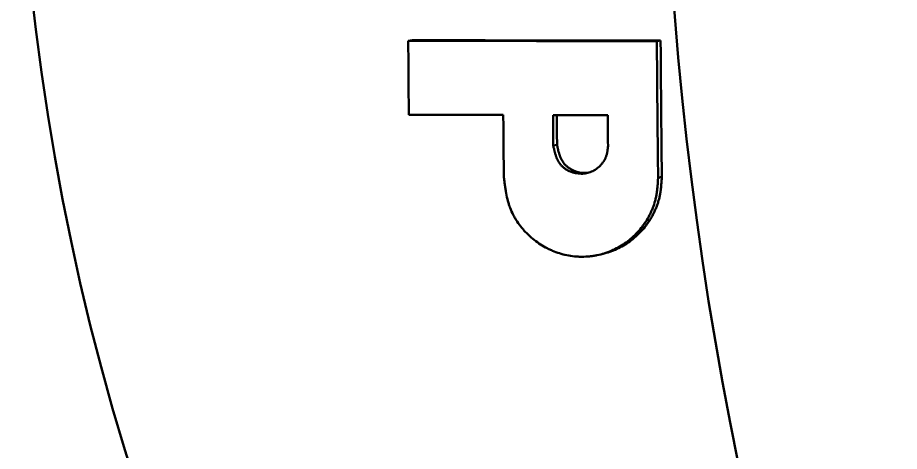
# Model space of a CAD drawing. Header units: millimetres. Extents: x 1510 to 10524, y 7125 to 13164.
# Drawn here: x 7783.96 to 7789.15, y 12887.51 to 12890.06 of the extents above; entities that cross this region are included whole.
import ezdxf

# ---------------------------------------------------------------- set-up
doc = ezdxf.new("R2010")
doc.units = ezdxf.units.MM
doc.header["$LTSCALE"] = 4
doc.layers.add('Visible (ISO)', color=7, linetype='Continuous', lineweight=50)

msp = doc.modelspace()

# ---------------------------------------------------------------- linework, layer by layer
at = {"layer": 'Visible (ISO)'}
for p, q in [((7786.2838, 12889.9299), (7786.2615, 12889.9266)), ((7787.7463, 12889.9279), (7787.7241, 12889.9242)), ((7787.1369, 12889.3143), (7787.1149, 12889.3096)), ((7787.7534, 12889.1258), (7787.7315, 12889.1204)), ((7787.424, 12888.6783), (7787.4023, 12888.6722))]:
    msp.add_line(p, q, dxfattribs=at)
for centre, radius, start, end in [((7798.4634, 12891.7517), 14.5, 147.76905, 212.23095), ((7809.1134, 12891.7517), 21.35, 159.22944, 200.77056)]:
    msp.add_arc(centre, radius, start, end, dxfattribs=at)
for centre, major_axis, ratio, start_param, end_param in [((7799.2999, 12891.848), (0.0653, 53.6427), 0.227351, 1.61505, 1.618411), ((7798.9059, 12891.8486), (0.0669, 53.5479), 0.219974, 1.615139, 1.618417), ((7799.2965, 12891.8537), (-0.062, -52.3069), 0.226946, 4.757879, 4.761327)]:
    msp.add_ellipse(centre, major_axis=major_axis, ratio=ratio, start_param=start_param, end_param=end_param, dxfattribs=at)
for points, knots in [([(7786.2647, 12889.4911), (7786.2641, 12889.5637), (7786.2635, 12889.6363), (7786.2625, 12889.7814), (7786.262, 12889.854), (7786.2615, 12889.9266)], [-0.4357829, -0.4357829, -0.4357829, -0.4357829, -0.2178914, -0.2178914, 0, 0, 0, 0]), ([(7787.7241, 12889.9242), (7787.7251, 12889.7903), (7787.7262, 12889.6566), (7787.7287, 12889.3886), (7787.7301, 12889.2545), (7787.7315, 12889.1204)], [-0.8046423, -0.8046423, -0.8046423, -0.8046423, -0.4028699, -0.4028699, 0, 0, 0, 0]), ([(7787.7463, 12889.9279), (7787.7472, 12889.7945), (7787.7483, 12889.661), (7787.7507, 12889.3934), (7787.752, 12889.2594), (7787.7534, 12889.1258)], [-0.8021992, -0.8021992, -0.8021992, -0.8021992, -0.4015141, -0.4015141, 0, 0, 0, 0]), ([(7786.8241, 12889.1219), (7786.8234, 12889.1833), (7786.8228, 12889.2447), (7786.8217, 12889.3674), (7786.8211, 12889.4288), (7786.8206, 12889.4902)], [-0.3686791, -0.3686791, -0.3686791, -0.3686791, -0.1843396, -0.1843396, 0, 0, 0, 0]), ([(7787.4368, 12889.309), (7787.4362, 12889.302), (7787.4356, 12889.2958), (7787.435, 12889.2906), (7787.4347, 12889.2879), (7787.4344, 12889.2855), (7787.4342, 12889.2833), (7787.434, 12889.2822), (7787.4339, 12889.2811), (7787.4337, 12889.2801), (7787.4337, 12889.2796), (7787.4336, 12889.2791), (7787.4335, 12889.2787), (7787.4335, 12889.2782), (7787.4334, 12889.278), (7787.4333, 12889.2773), (7787.4333, 12889.2771), (7787.4332, 12889.2766), (7787.4331, 12889.2762), (7787.4331, 12889.2759), (7787.433, 12889.2755), (7787.433, 12889.2752), (7787.4328, 12889.2744), (7787.4327, 12889.2737), (7787.4326, 12889.2731), (7787.4323, 12889.2714), (7787.4321, 12889.2701), (7787.4318, 12889.2689), (7787.4313, 12889.266), (7787.4308, 12889.264), (7787.4301, 12889.2611), (7787.4295, 12889.2585), (7787.4288, 12889.256), (7787.428, 12889.2536), (7787.4273, 12889.2512), (7787.4266, 12889.2491), (7787.4257, 12889.2467), (7787.4253, 12889.2455), (7787.4248, 12889.2442), (7787.4243, 12889.243), (7787.4238, 12889.2417), (7787.4233, 12889.2405), (7787.4228, 12889.2394), (7787.4218, 12889.2369), (7787.4207, 12889.2346), (7787.4195, 12889.2322), (7787.4171, 12889.2274), (7787.4144, 12889.2227), (7787.4116, 12889.2182), (7787.4101, 12889.2159), (7787.4087, 12889.2138), (7787.4071, 12889.2116), (7787.4056, 12889.2094), (7787.404, 12889.2073), (7787.4023, 12889.2052), (7787.399, 12889.201), (7787.3954, 12889.1969), (7787.3917, 12889.193), (7787.3765, 12889.1773), (7787.359, 12889.1652), (7787.3395, 12889.1569), (7787.3297, 12889.1527), (7787.3198, 12889.1496), (7787.3095, 12889.1474), (7787.2993, 12889.1453), (7787.2888, 12889.1443), (7787.2781, 12889.1442), (7787.2567, 12889.1441), (7787.2357, 12889.1484), (7787.2155, 12889.1568), (7787.2054, 12889.161), (7787.1961, 12889.166), (7787.187, 12889.1721), (7787.1825, 12889.1751), (7787.1782, 12889.1784), (7787.1742, 12889.1818), (7787.1701, 12889.1852), (7787.1663, 12889.1888), (7787.1627, 12889.1926), (7787.1592, 12889.1963), (7787.1559, 12889.2003), (7787.1528, 12889.2045), (7787.1513, 12889.2066), (7787.1498, 12889.2087), (7787.1483, 12889.2109), (7787.1476, 12889.212), (7787.1469, 12889.2131), (7787.1463, 12889.2142), (7787.1456, 12889.2153), (7787.1448, 12889.2166), (7787.1442, 12889.2176), (7787.1439, 12889.2182), (7787.1436, 12889.2187), (7787.1433, 12889.2192), (7787.1431, 12889.2197), (7787.1428, 12889.2203), (7787.1425, 12889.2208), (7787.1419, 12889.2219), (7787.1413, 12889.223), (7787.1407, 12889.2241), (7787.1396, 12889.2264), (7787.1385, 12889.2288), (7787.1374, 12889.2311), (7787.1363, 12889.2335), (7787.1353, 12889.2359), (7787.1343, 12889.2385), (7787.1338, 12889.2397), (7787.1333, 12889.241), (7787.1328, 12889.2423), (7787.1325, 12889.243), (7787.1323, 12889.2436), (7787.132, 12889.2443), (7787.1318, 12889.2449), (7787.1315, 12889.2457), (7787.1313, 12889.2463), (7787.1311, 12889.2469), (7787.1309, 12889.2474), (7787.1307, 12889.2479), (7787.1305, 12889.2485), (7787.1303, 12889.2491), (7787.1301, 12889.2497), (7787.1298, 12889.2508), (7787.1294, 12889.252), (7787.129, 12889.2532), (7787.1282, 12889.2556), (7787.1274, 12889.2582), (7787.1267, 12889.2607), (7787.1259, 12889.2633), (7787.1251, 12889.2659), (7787.1244, 12889.2687), (7787.124, 12889.2701), (7787.1236, 12889.2715), (7787.1233, 12889.2729), (7787.1231, 12889.2737), (7787.1229, 12889.2744), (7787.1227, 12889.2751), (7787.1226, 12889.2755), (7787.1225, 12889.2758), (7787.1224, 12889.2762), (7787.1224, 12889.2766), (7787.1222, 12889.2771), (7787.1222, 12889.2773), (7787.122, 12889.278), (7787.122, 12889.2781), (7787.1218, 12889.2786), (7787.1217, 12889.279), (7787.1216, 12889.2795), (7787.1215, 12889.28), (7787.1213, 12889.2809), (7787.121, 12889.2819), (7787.1208, 12889.2831), (7787.1203, 12889.2851), (7787.1197, 12889.2876), (7787.1191, 12889.2904), (7787.1179, 12889.2959), (7787.1163, 12889.3029), (7787.1149, 12889.3096)], [0, 0, 0, 0, 0.03125, 0.03125, 0.03125, 0.046875, 0.046875, 0.046875, 0.054688, 0.054688, 0.054688, 0.058594, 0.058594, 0.058594, 0.0625, 0.0625, 0.0625, 0.063754, 0.063754, 0.063754, 0.065088, 0.065088, 0.065088, 0.06804, 0.06804, 0.06804, 0.075431, 0.075431, 0.075431, 0.093744, 0.093744, 0.093744, 0.109375, 0.109375, 0.109375, 0.125, 0.125, 0.125, 0.132427, 0.132427, 0.132427, 0.140268, 0.140268, 0.140268, 0.156249, 0.156249, 0.156249, 0.1875, 0.1875, 0.1875, 0.203333, 0.203333, 0.203333, 0.218945, 0.218945, 0.218945, 0.25, 0.25, 0.25, 0.375, 0.375, 0.375, 0.437602, 0.437602, 0.437602, 0.5, 0.5, 0.5, 0.625, 0.625, 0.625, 0.6875, 0.6875, 0.6875, 0.718522, 0.718522, 0.718522, 0.75, 0.75, 0.75, 0.78125, 0.78125, 0.78125, 0.796875, 0.796875, 0.796875, 0.804687, 0.804687, 0.804687, 0.8125, 0.8125, 0.8125, 0.816686, 0.816686, 0.816686, 0.82071, 0.82071, 0.82071, 0.828468, 0.828468, 0.828468, 0.84375, 0.84375, 0.84375, 0.859375, 0.859375, 0.859375, 0.867187, 0.867187, 0.867187, 0.871094, 0.871094, 0.871094, 0.875, 0.875, 0.875, 0.879473, 0.879473, 0.879473, 0.883593, 0.883593, 0.883593, 0.891274, 0.891274, 0.891274, 0.90625, 0.90625, 0.90625, 0.921875, 0.921875, 0.921875, 0.929687, 0.929687, 0.929687, 0.933594, 0.933594, 0.933594, 0.935547, 0.935547, 0.935547, 0.9375, 0.9375, 0.9375, 0.94353, 0.94353, 0.94353, 0.948542, 0.948542, 0.948542, 0.957111, 0.957111, 0.957111, 0.97177, 0.97177, 0.97177, 1, 1, 1, 1]), ([(7787.3243, 12889.1513), (7787.3163, 12889.15), (7787.3083, 12889.1494), (7787.3, 12889.1493), (7787.2786, 12889.1492), (7787.2578, 12889.1534), (7787.2374, 12889.1619), (7787.2273, 12889.1661), (7787.2178, 12889.1711), (7787.209, 12889.1771), (7787.2045, 12889.1801), (7787.2001, 12889.1834), (7787.1961, 12889.1868), (7787.192, 12889.1902), (7787.1882, 12889.1938), (7787.1847, 12889.1976), (7787.1775, 12889.2051), (7787.1714, 12889.2134), (7787.1662, 12889.2225), (7787.1659, 12889.2231), (7787.1656, 12889.2236), (7787.1653, 12889.2241), (7787.165, 12889.2247), (7787.1647, 12889.2252), (7787.1644, 12889.2257), (7787.1638, 12889.2268), (7787.1633, 12889.2279), (7787.1627, 12889.229), (7787.1616, 12889.2313), (7787.1605, 12889.2336), (7787.1594, 12889.236), (7787.1572, 12889.2407), (7787.1552, 12889.2458), (7787.1533, 12889.2511), (7787.1531, 12889.2518), (7787.1529, 12889.2522), (7787.1527, 12889.2528), (7787.1525, 12889.2534), (7787.1523, 12889.2539), (7787.1521, 12889.2545), (7787.1517, 12889.2557), (7787.1513, 12889.2568), (7787.1509, 12889.258), (7787.1502, 12889.2604), (7787.1494, 12889.2629), (7787.1486, 12889.2655), (7787.1471, 12889.2707), (7787.1456, 12889.2762), (7787.1441, 12889.2821), (7787.144, 12889.2828), (7787.1439, 12889.283), (7787.1438, 12889.2834), (7787.1437, 12889.2839), (7787.1436, 12889.2843), (7787.1435, 12889.2848), (7787.1433, 12889.2858), (7787.143, 12889.2868), (7787.1427, 12889.2879), (7787.1422, 12889.2901), (7787.1417, 12889.2925), (7787.1411, 12889.2952), (7787.1399, 12889.3006), (7787.1385, 12889.3069), (7787.1369, 12889.3143)], [0.4519443, 0.4519443, 0.4519443, 0.4519443, 0.5, 0.5, 0.5, 0.625, 0.625, 0.625, 0.6875, 0.6875, 0.6875, 0.71875, 0.71875, 0.71875, 0.75, 0.75, 0.75, 0.8125, 0.8125, 0.8125, 0.8164062, 0.8164062, 0.8164062, 0.8203125, 0.8203125, 0.8203125, 0.828125, 0.828125, 0.828125, 0.84375, 0.84375, 0.84375, 0.875, 0.875, 0.875, 0.8789062, 0.8789062, 0.8789062, 0.8828125, 0.8828125, 0.8828125, 0.890625, 0.890625, 0.890625, 0.90625, 0.90625, 0.90625, 0.9375, 0.9375, 0.9375, 0.9414062, 0.9414062, 0.9414062, 0.9453125, 0.9453125, 0.9453125, 0.953125, 0.953125, 0.953125, 0.96875, 0.96875, 0.96875, 1, 1, 1, 1]), ([(7787.7315, 12889.1204), (7787.7304, 12889.101), (7787.7295, 12889.0858), (7787.7286, 12889.0751), (7787.7286, 12889.0747), (7787.7285, 12889.074), (7787.7285, 12889.0735), (7787.7284, 12889.073), (7787.7284, 12889.0725), (7787.7283, 12889.072), (7787.7282, 12889.0709), (7787.7282, 12889.0699), (7787.7281, 12889.0689), (7787.7279, 12889.0669), (7787.7277, 12889.0649), (7787.7275, 12889.0629), (7787.7271, 12889.0589), (7787.7267, 12889.0551), (7787.7263, 12889.0513), (7787.7255, 12889.0438), (7787.7245, 12889.0368), (7787.7235, 12889.0301), (7787.7234, 12889.0293), (7787.7232, 12889.0283), (7787.723, 12889.0273), (7787.7229, 12889.0264), (7787.7227, 12889.0255), (7787.7226, 12889.0245), (7787.7223, 12889.0227), (7787.7219, 12889.0208), (7787.7216, 12889.019), (7787.7209, 12889.0153), (7787.7202, 12889.0116), (7787.7194, 12889.0079), (7787.7179, 12889.0006), (7787.7161, 12888.9933), (7787.7141, 12888.986), (7787.7102, 12888.9715), (7787.7055, 12888.9572), (7787.6999, 12888.943), (7787.6985, 12888.9395), (7787.6971, 12888.9361), (7787.6957, 12888.9326), (7787.6942, 12888.9292), (7787.6927, 12888.9257), (7787.6912, 12888.9223), (7787.6881, 12888.9155), (7787.6848, 12888.9087), (7787.6814, 12888.902), (7787.6745, 12888.8886), (7787.6668, 12888.8754), (7787.6585, 12888.8625), (7787.6564, 12888.8593), (7787.6543, 12888.8562), (7787.6522, 12888.8531), (7787.6501, 12888.85), (7787.6479, 12888.8469), (7787.6458, 12888.8439), (7787.6414, 12888.8378), (7787.6369, 12888.8318), (7787.6322, 12888.8259), (7787.6229, 12888.8142), (7787.613, 12888.8029), (7787.6025, 12888.792), (7787.592, 12888.7812), (7787.5812, 12888.771), (7787.5699, 12888.7614), (7787.5586, 12888.7517), (7787.5468, 12888.7427), (7787.5346, 12888.7342), (7787.5223, 12888.7257), (7787.5098, 12888.718), (7787.4969, 12888.7108), (7787.4839, 12888.7037), (7787.4705, 12888.6972), (7787.4568, 12888.6913), (7787.4499, 12888.6884), (7787.4431, 12888.6857), (7787.4362, 12888.6831), (7787.4292, 12888.6806), (7787.4222, 12888.6782), (7787.4151, 12888.676), (7787.401, 12888.6716), (7787.3866, 12888.6679), (7787.3719, 12888.6649), (7787.3646, 12888.6634), (7787.3574, 12888.6621), (7787.35, 12888.661), (7787.3427, 12888.6599), (7787.3354, 12888.659), (7787.328, 12888.6582), (7787.3132, 12888.6568), (7787.2984, 12888.656), (7787.2834, 12888.6561), (7787.2759, 12888.6561), (7787.2685, 12888.6563), (7787.2611, 12888.6566), (7787.2537, 12888.657), (7787.2463, 12888.6576), (7787.2389, 12888.6583), (7787.2241, 12888.6598), (7787.2093, 12888.6621), (7787.1946, 12888.6651), (7787.1799, 12888.6681), (7787.1655, 12888.6718), (7787.1513, 12888.6762), (7787.1371, 12888.6806), (7787.1231, 12888.6858), (7787.1093, 12888.6916), (7787.1024, 12888.6946), (7787.0956, 12888.6976), (7787.0889, 12888.7009), (7787.0822, 12888.7041), (7787.0756, 12888.7076), (7787.069, 12888.7112), (7787.0559, 12888.7183), (7787.043, 12888.7262), (7787.0304, 12888.7347), (7787.0178, 12888.7433), (7787.0058, 12888.7523), (7786.9942, 12888.762), (7786.9825, 12888.7716), (7786.9712, 12888.7819), (7786.9604, 12888.7927), (7786.9577, 12888.7954), (7786.955, 12888.7982), (7786.9523, 12888.801), (7786.9496, 12888.8038), (7786.947, 12888.8066), (7786.9444, 12888.8095), (7786.9392, 12888.8152), (7786.9342, 12888.821), (7786.9293, 12888.8269), (7786.9197, 12888.8386), (7786.9107, 12888.8508), (7786.9023, 12888.8633), (7786.9013, 12888.8648), (7786.9002, 12888.8665), (7786.8991, 12888.8682), (7786.8981, 12888.8698), (7786.897, 12888.8714), (7786.896, 12888.8731), (7786.894, 12888.8763), (7786.892, 12888.8796), (7786.89, 12888.8829), (7786.8861, 12888.8895), (7786.8825, 12888.8962), (7786.879, 12888.9029), (7786.8721, 12888.9163), (7786.866, 12888.9299), (7786.8609, 12888.9438), (7786.8605, 12888.9446), (7786.8603, 12888.9453), (7786.86, 12888.9461), (7786.8597, 12888.9469), (7786.8594, 12888.9477), (7786.8591, 12888.9485), (7786.8586, 12888.9501), (7786.858, 12888.9517), (7786.8574, 12888.9533), (7786.8563, 12888.9565), (7786.8552, 12888.9598), (7786.8542, 12888.9632), (7786.852, 12888.97), (7786.85, 12888.977), (7786.848, 12888.9842), (7786.8441, 12888.9988), (7786.8406, 12889.0144), (7786.8375, 12889.0311), (7786.8374, 12889.0316), (7786.8373, 12889.0319), (7786.8373, 12889.0323), (7786.8372, 12889.0328), (7786.8371, 12889.0332), (7786.837, 12889.0336), (7786.8369, 12889.0344), (7786.8367, 12889.0353), (7786.8366, 12889.0361), (7786.8363, 12889.0378), (7786.836, 12889.0395), (7786.8357, 12889.0413), (7786.835, 12889.0448), (7786.8344, 12889.0485), (7786.8338, 12889.0522), (7786.8326, 12889.0598), (7786.8314, 12889.0678), (7786.8302, 12889.0763), (7786.8301, 12889.0764), (7786.8301, 12889.0764), (7786.8301, 12889.0764), (7786.8301, 12889.0768), (7786.83, 12889.0774), (7786.8299, 12889.0779), (7786.8298, 12889.0785), (7786.8298, 12889.0791), (7786.8297, 12889.0797), (7786.8295, 12889.081), (7786.8293, 12889.0823), (7786.8291, 12889.0838), (7786.8287, 12889.0867), (7786.8282, 12889.0901), (7786.8277, 12889.0939), (7786.8267, 12889.1015), (7786.8255, 12889.1108), (7786.8241, 12889.1219)], [0, 0, 0, 0, 0.03125, 0.03125, 0.03125, 0.032227, 0.032227, 0.032227, 0.033203, 0.033203, 0.033203, 0.035156, 0.035156, 0.035156, 0.039063, 0.039063, 0.039063, 0.046875, 0.046875, 0.046875, 0.0625, 0.0625, 0.0625, 0.064453, 0.064453, 0.064453, 0.066406, 0.066406, 0.066406, 0.070313, 0.070313, 0.070313, 0.078125, 0.078125, 0.078125, 0.09375, 0.09375, 0.09375, 0.125, 0.125, 0.125, 0.132812, 0.132812, 0.132812, 0.140625, 0.140625, 0.140625, 0.15625, 0.15625, 0.15625, 0.1875, 0.1875, 0.1875, 0.195312, 0.195312, 0.195312, 0.203125, 0.203125, 0.203125, 0.21875, 0.21875, 0.21875, 0.25, 0.25, 0.25, 0.28125, 0.28125, 0.28125, 0.3125, 0.3125, 0.3125, 0.34375, 0.34375, 0.34375, 0.375, 0.375, 0.375, 0.390625, 0.390625, 0.390625, 0.40625, 0.40625, 0.40625, 0.4375, 0.4375, 0.4375, 0.453125, 0.453125, 0.453125, 0.46875, 0.46875, 0.46875, 0.5, 0.5, 0.5, 0.515625, 0.515625, 0.515625, 0.53125, 0.53125, 0.53125, 0.5625, 0.5625, 0.5625, 0.59375, 0.59375, 0.59375, 0.625, 0.625, 0.625, 0.640625, 0.640625, 0.640625, 0.65625, 0.65625, 0.65625, 0.6875, 0.6875, 0.6875, 0.71875, 0.71875, 0.71875, 0.75, 0.75, 0.75, 0.757813, 0.757813, 0.757813, 0.765625, 0.765625, 0.765625, 0.78125, 0.78125, 0.78125, 0.8125, 0.8125, 0.8125, 0.816406, 0.816406, 0.816406, 0.820313, 0.820313, 0.820313, 0.828125, 0.828125, 0.828125, 0.84375, 0.84375, 0.84375, 0.875, 0.875, 0.875, 0.876953, 0.876953, 0.876953, 0.878906, 0.878906, 0.878906, 0.882813, 0.882813, 0.882813, 0.890625, 0.890625, 0.890625, 0.90625, 0.90625, 0.90625, 0.9375, 0.9375, 0.9375, 0.938477, 0.938477, 0.938477, 0.939453, 0.939453, 0.939453, 0.941406, 0.941406, 0.941406, 0.945313, 0.945313, 0.945313, 0.953125, 0.953125, 0.953125, 0.96875, 0.96875, 0.96875, 0.968872, 0.968872, 0.968872, 0.970703, 0.970703, 0.970703, 0.972656, 0.972656, 0.972656, 0.976563, 0.976563, 0.976563, 0.984375, 0.984375, 0.984375, 1, 1, 1, 1]), ([(7787.7534, 12889.1258), (7787.7528, 12889.1161), (7787.7523, 12889.1074), (7787.7518, 12889.0999), (7787.7514, 12889.0928), (7787.7509, 12889.0867), (7787.7505, 12889.0815), (7787.7505, 12889.0812), (7787.7505, 12889.081), (7787.7504, 12889.0805), (7787.7504, 12889.0802), (7787.7503, 12889.0795), (7787.7503, 12889.079), (7787.7502, 12889.0784), (7787.7502, 12889.0779), (7787.7502, 12889.0774), (7787.7501, 12889.0763), (7787.75, 12889.0753), (7787.7499, 12889.0744), (7787.7497, 12889.072), (7787.7495, 12889.0701), (7787.7493, 12889.0684), (7787.7489, 12889.0642), (7787.7486, 12889.0611), (7787.7481, 12889.0568), (7787.7477, 12889.0531), (7787.7472, 12889.0494), (7787.7468, 12889.0459), (7787.7465, 12889.0441), (7787.7463, 12889.0424), (7787.746, 12889.0407), (7787.7458, 12889.039), (7787.7456, 12889.0375), (7787.7453, 12889.0356), (7787.7452, 12889.0348), (7787.745, 12889.0338), (7787.7448, 12889.0329), (7787.7447, 12889.0319), (7787.7445, 12889.031), (7787.7444, 12889.0301), (7787.7441, 12889.0282), (7787.7437, 12889.0264), (7787.7434, 12889.0245), (7787.7427, 12889.0207), (7787.742, 12889.0171), (7787.7412, 12889.0135), (7787.7397, 12889.0062), (7787.738, 12888.9991), (7787.7359, 12888.9917), (7787.734, 12888.9844), (7787.7318, 12888.9772), (7787.7294, 12888.97), (7787.727, 12888.9629), (7787.7244, 12888.9556), (7787.7217, 12888.9487), (7787.7203, 12888.9452), (7787.7189, 12888.9418), (7787.7174, 12888.9383), (7787.716, 12888.9349), (7787.7145, 12888.9315), (7787.7129, 12888.928), (7787.7098, 12888.9212), (7787.7066, 12888.9144), (7787.7031, 12888.9077), (7787.6997, 12888.9011), (7787.696, 12888.8944), (7787.6922, 12888.8878), (7787.6884, 12888.8813), (7787.6843, 12888.8746), (7787.6802, 12888.8683), (7787.6781, 12888.8651), (7787.6761, 12888.862), (7787.6739, 12888.8589), (7787.6718, 12888.8558), (7787.6697, 12888.8528), (7787.6675, 12888.8497), (7787.6631, 12888.8436), (7787.6586, 12888.8377), (7787.6539, 12888.8318), (7787.6446, 12888.8201), (7787.6346, 12888.8087), (7787.6242, 12888.7979), (7787.6137, 12888.7871), (7787.6029, 12888.7769), (7787.5916, 12888.7673), (7787.5802, 12888.7577), (7787.5684, 12888.7486), (7787.5563, 12888.7402), (7787.5441, 12888.7318), (7787.5315, 12888.724), (7787.5185, 12888.7168), (7787.5056, 12888.7097), (7787.492, 12888.7031), (7787.4785, 12888.6973), (7787.4716, 12888.6944), (7787.4648, 12888.6917), (7787.4578, 12888.6892), (7787.4509, 12888.6866), (7787.4439, 12888.6843), (7787.4368, 12888.682), (7787.4326, 12888.6807), (7787.4283, 12888.6795), (7787.424, 12888.6783)], [0, 0, 0, 0, 0.015625, 0.015625, 0.015625, 0.0302734, 0.0302734, 0.0302734, 0.03125, 0.03125, 0.03125, 0.031901, 0.031901, 0.031901, 0.0325924, 0.0325924, 0.0325924, 0.0341157, 0.0341157, 0.0341157, 0.037864, 0.037864, 0.037864, 0.0468723, 0.0468723, 0.0468723, 0.0546875, 0.0546875, 0.0546875, 0.0585937, 0.0585937, 0.0585937, 0.0625, 0.0625, 0.0625, 0.0642708, 0.0642708, 0.0642708, 0.0660813, 0.0660813, 0.0660813, 0.0698158, 0.0698158, 0.0698158, 0.0776595, 0.0776595, 0.0776595, 0.0937492, 0.0937492, 0.0937492, 0.109375, 0.109375, 0.109375, 0.125, 0.125, 0.125, 0.1328933, 0.1328933, 0.1328933, 0.1406962, 0.1406962, 0.1406962, 0.1562499, 0.1562499, 0.1562499, 0.171875, 0.171875, 0.171875, 0.1875, 0.1875, 0.1875, 0.1954387, 0.1954387, 0.1954387, 0.2033127, 0.2033127, 0.2033127, 0.2189266, 0.2189266, 0.2189266, 0.25, 0.25, 0.25, 0.2811787, 0.2811787, 0.2811787, 0.3125242, 0.3125242, 0.3125242, 0.3438297, 0.3438297, 0.3438297, 0.375, 0.375, 0.375, 0.3907563, 0.3907563, 0.3907563, 0.406414, 0.406414, 0.406414, 0.4157884, 0.4157884, 0.4157884, 0.4157884])]:
    msp.add_open_spline(points, degree=3, knots=knots, dxfattribs=at)
for points in [[(7786.2615, 12889.9266), (7786.7791, 12889.9257), (7787.2666, 12889.9249), (7787.7241, 12889.9242)], [(7786.2838, 12889.9299), (7786.8013, 12889.9292), (7787.2888, 12889.9285), (7787.7463, 12889.9279)], [(7786.8206, 12889.4902), (7786.6394, 12889.4905), (7786.4541, 12889.4908), (7786.2647, 12889.4911)], [(7787.1132, 12889.4897), (7787.222, 12889.4895), (7787.3293, 12889.4893), (7787.4351, 12889.4892)]]:
    msp.add_open_spline(points, degree=3, dxfattribs=at)

doc.saveas('drawing.dxf')
